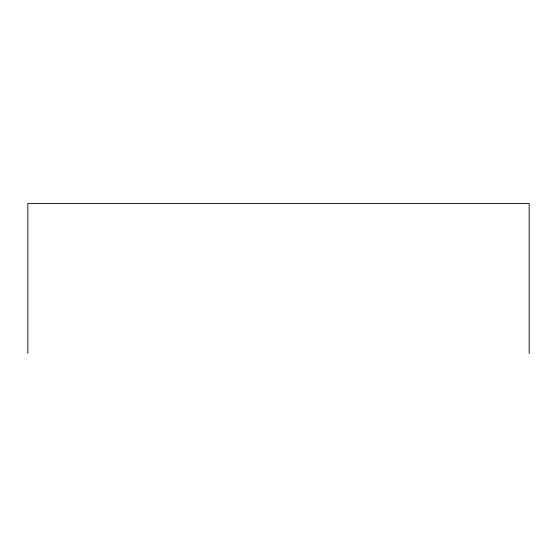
<?xml version="1.0" encoding="UTF-8"?>
<svg xmlns="http://www.w3.org/2000/svg" width="557" height="557" viewBox="0 0 557 557"><rect width="100%" height="100%" fill="white"/><g stroke="black" fill="none" stroke-linecap="round" stroke-linejoin="round"><path stroke-width="0.84" d="M529.15 353.486L529.15 203.514L27.85 203.514L27.85 353.486"/></g></svg>
